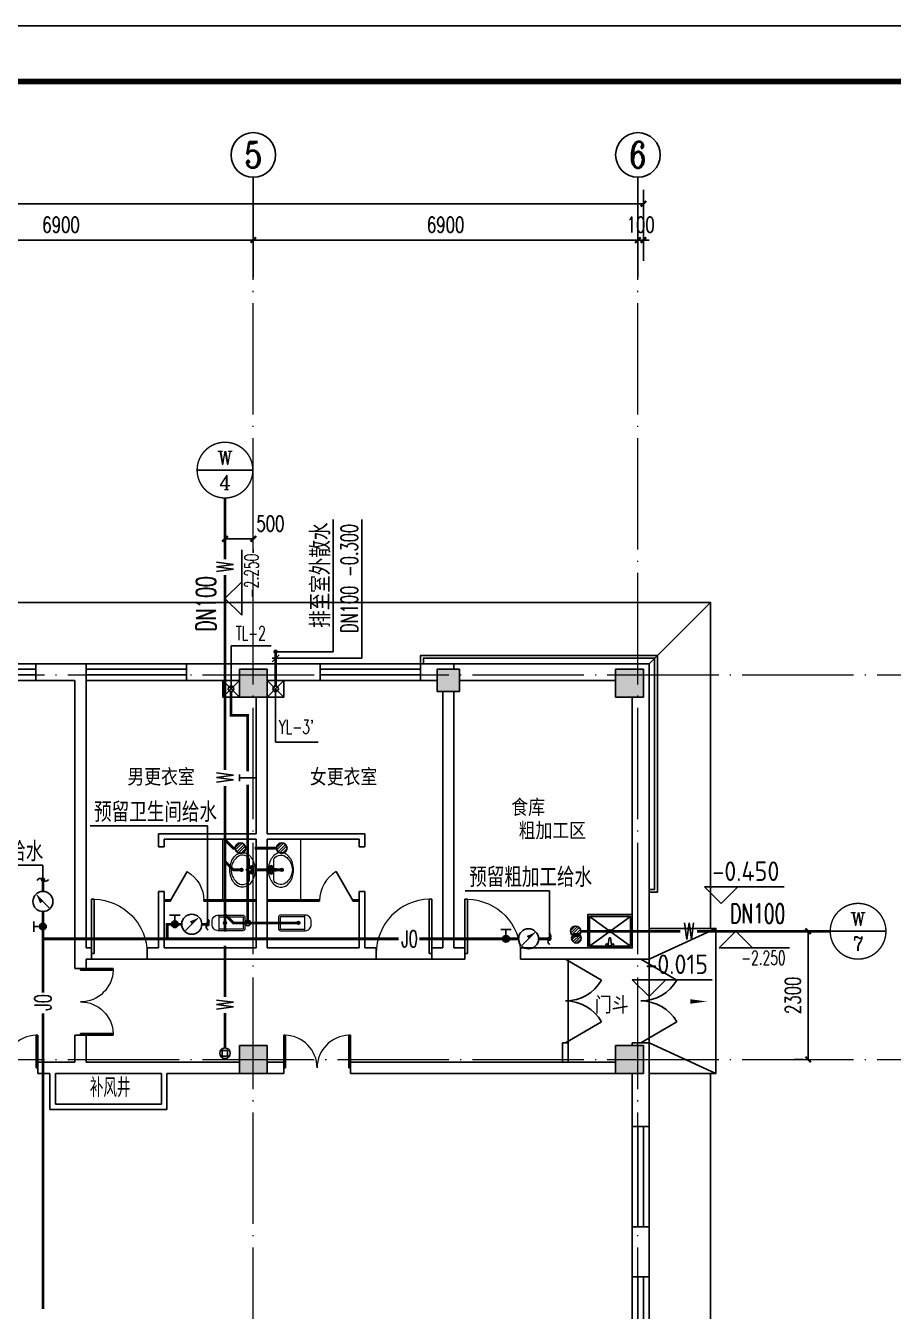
# Model space of a CAD drawing. Extents: x 1475400 to 1714963, y -629303 to -315532.
# Drawn here: x 1550274 to 1565841, y -377330 to -354266 of the extents above; entities that cross this region are included whole.
import ezdxf
from ezdxf.enums import TextEntityAlignment as Align

# ---------------------------------------------------------------- set-up
doc = ezdxf.new("R2010")
doc.units = 0
doc.header["$LTSCALE"] = 1000
doc.linetypes.add('DASH', pattern=[0.35, 0.25, -0.1])
doc.linetypes.add('DOTE', pattern=[2.42, 2, -0.2, 0.02, -0.2])
for name, color, linetype in [('A-ANNO-DIMS', 3, 'Continuous'), ('A-ANNO-IDEN', 3, 'Continuous'), ('A-ANNO-IDEN-LEVL', 3, 'Continuous'), ('A-ANNO-TXT', 7, 'Continuous'), ('AXIS', 3, 'Continuous'), ('AXIS_TEXT', 7, 'Continuous'), ('BTTK', 7, 'Continuous'), ('COLUMN', 255, 'Continuous'), ('DOOR_FIRE', 4, 'Continuous'), ('E2-楼梯、坡道', 52, 'Continuous'), ('EQUIP_市政自来水', 7, 'Continuous'), ('LATRINE', 8, 'Continuous'), ('P-ANNO-DIMS', 4, 'Continuous'), ('P-ANNO-IDEN', 3, 'Continuous'), ('P-ANNO-LEVL', 3, 'Continuous'), ('P-DOMS-EQPM', 4, 'Continuous'), ('P-DOMS-IDEN', 7, 'Continuous'), ('P-DOMS-PIPE', 2, 'DASH'), ('P-FLDR', 7, 'Continuous'), ('P-RAIN-IDEN', 171, 'Continuous'), ('P-RAIN-VPIP', 7, 'Continuous'), ('P-VENT-IDEN', 153, 'Continuous'), ('P-VENT-PIPE', 205, 'Continuous'), ('P-VENT-VPIP', 155, 'Continuous'), ('PIPE-市政自来水', 87, 'Continuous'), ('PUB_DIM', 3, 'Continuous'), ('PUB_HATCH', 8, 'Continuous'), ('PUB_TEXT', 7, 'Continuous'), ('PUB_TITLE', 4, 'Continuous'), ('TEXT_市政自来水', 7, 'Continuous'), ('VALVE_市政自来水', 7, 'Continuous'), ('WALL', 2, 'Continuous'), ('WALL-MOVE', 6, 'Continuous'), ('WINDOW', 4, 'Continuous'), ('建筑底图', 7, 'Continuous'), ('洁具', 253, 'Continuous')]:
    doc.layers.add(name, color=color, linetype=linetype)
for name, color, linetype, lineweight in [('DOTE', 8, 'DOTE', 9), ('LVTRY', 8, 'Continuous', 9), ('P-RAIN-PIPE', 4, 'Continuous', 50)]:
    doc.layers.add(name, color=color, linetype=linetype, lineweight=lineweight)
doc.layers.add('定位矩形', color=6, linetype='Continuous', plot=False)
doc.styles.add('_TCH_AXIS', font='COMPLEX', dxfattribs={"bigfont": 'GBCBIG'})
doc.styles.add('_TCH_DIM', font='SIMPLEX', dxfattribs={"bigfont": 'GBCBIG'})
doc.styles.add('_TWT_CIRCLE', font='COMPLEX', dxfattribs={"width": 1.1, "height": 3, "bigfont": 'HZTXT'})
doc.styles.add('_TWT_DIM_ELE', font='SIMPLEX', dxfattribs={"width": 0.8, "height": 3.5, "bigfont": 'HZTXT'})
doc.styles.add('_TWT_PIPEDN', font='SIMPLEX', dxfattribs={"width": 0.8, "height": 2.5, "bigfont": 'HZTXT'})
doc.styles.add('_TWT_PIPETEXT', font='SIMPLEX', dxfattribs={"width": 0.8, "height": 2.5, "bigfont": 'HZTXT'})
doc.styles.add('_TWT_SERIAL', font='COMPLEX', dxfattribs={"width": 0.8, "height": 3, "bigfont": 'HZTXT'})
doc.styles.add('A_DIM_T3', font='SIMPLEX', dxfattribs={"width": 0.7, "bigfont": 'HZ'})
doc.styles.add('COMPLEX', font='COMPLEX')
doc.styles.add('HZ(TK)', font='geniso.shx', dxfattribs={"width": 0.9, "bigfont": 'hztxt.shx'})
doc.styles.get("Standard").update_dxf_attribs({"font": 'geniso.shx', "bigfont": 'hztxt.shx'})
doc.dimstyles.new('_TCH_ARCH&&100', dxfattribs={"dimtxt": 280, "dimasz": 100, "dimexe": 250, "dimexo": 300, "dimgap": 135, "dimtad": 1, "dimdec": 0, "dimzin": 0, "dimdsep": 46, "dimtxsty": 'A_DIM_T3', "dimblk": 'ARCHTICK', "dimcen": 0.09, "dimclrt": 7, "dimazin": 2, "dimtfac": 1, "dimtdec": 0, "dimtix": 1, "dimtmove": 2, "dimatfit": 3, "dimfxl": 150, "dimtolj": 1, "dimtzin": 0, "dimarcsym": 0})
doc.dimstyles.new('_TWT_ARCH&&100', dxfattribs={"dimtxt": 280, "dimasz": 100, "dimexe": 250, "dimexo": 300, "dimgap": 135, "dimtad": 1, "dimdec": 0, "dimzin": 0, "dimdsep": 46, "dimtxsty": 'A_DIM_T3', "dimblk": 'ARCHTICK', "dimcen": 0.09, "dimclrt": 7, "dimazin": 2, "dimtfac": 1, "dimtdec": 0, "dimtix": 1, "dimtmove": 2, "dimatfit": 3, "dimfxl": 1, "dimtolj": 1, "dimtzin": 0, "dimarcsym": 0})

# ---------------------------------------------------------------- blocks, each defined once
blk = doc.blocks.new('_ArchTick')
at = {"color": 0, "linetype": 'ByBlock', "const_width": 0.4}
blk.add_lwpolyline([(-0.5, -0.5), (0.5, 0.5)], dxfattribs=at)
blk = doc.blocks.new('*D304')
at = {"layer": 'A-ANNO-DIMS', "color": 0, "lineweight": -2, "transparency": 16777216}
for p, q in [((885863, -276288), (885863, -275664)), ((892763, -276288), (892763, -275664)), ((885863, -275914), (892763, -275914))]:
    blk.add_line(p, q, dxfattribs=at)
at = {"layer": 'Defpoints', "color": 0, "transparency": 16777216}
for p in [(892763, -275914), (885863, -276588), (892763, -276588)]:
    blk.add_point(p, dxfattribs=at)
at = {"layer": 'A-ANNO-DIMS', "color": 0, "lineweight": -2, "transparency": 16777216, "xscale": 100, "yscale": 100, "zscale": 100, "rotation": 180}
blk.add_blockref('_ArchTick', (885863, -275914), dxfattribs=at)
at = {"layer": 'A-ANNO-DIMS', "color": 0, "lineweight": -2, "transparency": 16777216, "xscale": 100, "yscale": 100, "zscale": 100}
blk.add_blockref('_ArchTick', (892763, -275914), dxfattribs=at)
at = {"layer": 'A-ANNO-DIMS', "color": 7, "transparency": 16777216, "insert": (889313, -275639), "char_height": 280, "attachment_point": 5, "style": 'A_DIM_T3'}
blk.add_mtext('\\A1;6900', dxfattribs=at)
blk = doc.blocks.new('*D305')
at = {"layer": 'A-ANNO-DIMS', "color": 0, "lineweight": -2, "transparency": 16777216}
for p, q in [((892763, -276288), (892763, -275664)), ((899663, -276288), (899663, -275664)), ((892763, -275914), (899663, -275914))]:
    blk.add_line(p, q, dxfattribs=at)
at = {"layer": 'Defpoints', "color": 0, "transparency": 16777216}
for p in [(899663, -275914), (892763, -276588), (899663, -276588)]:
    blk.add_point(p, dxfattribs=at)
at = {"layer": 'A-ANNO-DIMS', "color": 0, "lineweight": -2, "transparency": 16777216, "xscale": 100, "yscale": 100, "zscale": 100, "rotation": 180}
blk.add_blockref('_ArchTick', (892763, -275914), dxfattribs=at)
at = {"layer": 'A-ANNO-DIMS', "color": 0, "lineweight": -2, "transparency": 16777216, "xscale": 100, "yscale": 100, "zscale": 100}
blk.add_blockref('_ArchTick', (899663, -275914), dxfattribs=at)
at = {"layer": 'A-ANNO-DIMS', "color": 7, "transparency": 16777216, "insert": (896213, -275639), "char_height": 280, "attachment_point": 5, "style": 'A_DIM_T3'}
blk.add_mtext('\\A1;6900', dxfattribs=at)
blk = doc.blocks.new('*D306')
at = {"layer": 'A-ANNO-DIMS', "color": 0, "lineweight": -2, "transparency": 16777216}
for p, q in [((899663, -276288), (899663, -275664)), ((899763, -276288), (899763, -275664)), ((899663, -275914), (899563, -275914)), ((899663, -275914), (899763, -275914)), ((899763, -275914), (899863, -275914))]:
    blk.add_line(p, q, dxfattribs=at)
at = {"layer": 'Defpoints', "color": 0, "transparency": 16777216}
for p in [(899763, -275914), (899663, -276588), (899763, -276588)]:
    blk.add_point(p, dxfattribs=at)
at = {"layer": 'A-ANNO-DIMS', "color": 0, "lineweight": -2, "transparency": 16777216, "xscale": 100, "yscale": 100, "zscale": 100}
blk.add_blockref('_ArchTick', (899663, -275914), dxfattribs=at)
at = {"layer": 'A-ANNO-DIMS', "color": 0, "lineweight": -2, "transparency": 16777216, "xscale": 100, "yscale": 100, "zscale": 100, "rotation": 180}
blk.add_blockref('_ArchTick', (899763, -275914), dxfattribs=at)
at = {"layer": 'A-ANNO-DIMS', "color": 7, "transparency": 16777216, "insert": (899713, -275639), "char_height": 280, "attachment_point": 5, "style": 'A_DIM_T3'}
blk.add_mtext('\\A1;100', dxfattribs=at)
blk = doc.blocks.new('*D316')
at = {"layer": 'Defpoints', "color": 0, "transparency": 16777216}
for p in [(899763, -275262), (862963, -276588), (899763, -276588)]:
    blk.add_point(p, dxfattribs=at)
at = {"layer": 'PUB_DIM', "color": 0, "lineweight": -2, "transparency": 16777216}
for p, q in [((862963, -276288), (862963, -275012)), ((899763, -276288), (899763, -275012)), ((862963, -275262), (899763, -275262))]:
    blk.add_line(p, q, dxfattribs=at)
at = {"layer": 'PUB_DIM', "color": 0, "lineweight": -2, "transparency": 16777216, "xscale": 100, "yscale": 100, "zscale": 100, "rotation": 180}
blk.add_blockref('_ArchTick', (862963, -275262), dxfattribs=at)
at = {"layer": 'PUB_DIM', "color": 0, "lineweight": -2, "transparency": 16777216, "xscale": 100, "yscale": 100, "zscale": 100}
blk.add_blockref('_ArchTick', (899763, -275262), dxfattribs=at)
at = {"layer": 'PUB_DIM', "color": 7, "transparency": 16777216, "insert": (881363, -274987), "char_height": 280, "attachment_point": 5, "style": 'A_DIM_T3'}
blk.add_mtext('\\A1;36800', dxfattribs=at)
blk = doc.blocks.new('$DorLib2D$00000231')
at = {"color": 0}
for p, q in [((-0.5, 0), (-0.25, 0.433)), ((0.5, 0), (0.25, 0.433))]:
    blk.add_line(p, q, dxfattribs=at)
for centre, start, end in [((-0.5, 0), 0, 60), ((0.5, 0), 120, 180)]:
    blk.add_arc(centre, 0.5, start, end, dxfattribs=at)
blk = doc.blocks.new('$DorLib2D$00000001')
for p, q in [((0.45, 0.975), (0.5, 0.975)), ((0.45, 0), (0.45, 0.975)), ((0.5, 0), (0.5, 0.975)), ((0.5, 0), (0.45, 0))]:
    blk.add_line(p, q)
at = {"lineweight": 13}
blk.add_arc((0.475, 0), 0.975, 91.4693, 180, dxfattribs=at)
blk = doc.blocks.new('$DorLib2D$00000002')
for p, q in [((-0.5, 0), (-0.5, 0.4875)), ((-0.475, 0.4875), (-0.5, 0.4875)), ((-0.475, 0), (-0.475, 0.4875)), ((0.475, 0), (0.475, 0.4875)), ((0.475, 0.4875), (0.5, 0.4875)), ((0.5, 0), (0.5, 0.4875)), ((-0.5, 0), (-0.475, 0)), ((0.5, 0), (0.475, 0))]:
    blk.add_line(p, q)
at = {"lineweight": 13}
for centre, start, end in [((-0.4875, 0), 0, 88.53072), ((0.4875, 0), 91.46928, 180)]:
    blk.add_arc(centre, 0.4875, start, end, dxfattribs=at)
blk = doc.blocks.new('$lvtry$00000196')
at = {"color": 0}
for points in [[(219, -385, 0.106486), (289, -308, 0.130324), (310, -225, 0.130324), (289, -143, 0.106486), (219, -66, 0.084172), (123, -18, 0.073176), (0, 0, 0.073176), (-123, -18, 0.084172), (-219, -66, 0.106486), (-289, -143, 0.130324), (-310, -225, 0.130324), (-289, -308, 0.106486), (-219, -385, 0.084172), (-123, -433, 0.073176), (0, -451, 0.073176), (123, -433, 0.084172)], [(-22, -44), (-17, -142, 1), (21, -142), (26, -44, 0.493794)]]:
    blk.add_lwpolyline(points, format="xyb", close=True, dxfattribs=at)
for points in [[(-218, -329, -0.467303), (-199, -103, -0.154885), (-179, -96), (-17, -96, -0.154885)], [(21, -96), (183, -96, -0.154885), (203, -103, -0.467303), (222, -329, -0.210278), (2, -430, -0.210278), (-218, -329, -0.467303)]]:
    blk.add_lwpolyline(points, format="xyb", dxfattribs=at)
for points in [[(-52, -25), (56, -25)], [(-52, -78), (-20, -78)], [(24, -78), (56, -78)]]:
    blk.add_lwpolyline(points, dxfattribs=at)
for centre, radius in [((-52, -52), 19.4), ((-52, -52), 12.6), ((2, -241), 19.7), ((2, -241), 14.7), ((56, -52), 19.4), ((56, -52), 12.6)]:
    blk.add_circle(centre, radius, dxfattribs=at)
for centre, start, end in [((-52, -52), 90, 270), ((56, -52), 270, 90)]:
    blk.add_arc(centre, 26.5, start, end, dxfattribs=at)
for p in [(2, -62), (2, -241)]:
    blk.add_point(p, dxfattribs=at)
blk = doc.blocks.new('$TCHSYS$APDOOR2D')
blk.add_line((0.5, 0), (0, 0.866))
at = {"lineweight": 13}
blk.add_arc((0.5, 0), 1, 120, 180, dxfattribs=at)
blk = doc.blocks.new('$lvtry$00000201')
at = {"color": 0}
for p, q in [((100, -30, 0), (-100, -30, 0)), ((110, -470, 0), (110, -40, 0)), ((140, -470, 0), (-140, -470, 0))]:
    blk.add_line(p, q, dxfattribs=at)
at = {"color": 0, "elevation": 0}
blk.add_lwpolyline([(140, -40, 0.414214), (100, 0), (-100, 0, 0.414214), (-140, -40), (-140, -480, 0.414214), (-30, -590), (30, -590, 0.414214), (140, -480)], format="xyb", close=True, dxfattribs=at)
blk.add_lwpolyline([(-110, -40), (-110, -470)], dxfattribs=at)
at = {"color": 0}
blk.add_circle((0, -359, 0), 20, dxfattribs=at)
for centre, start, end in [((-100, -40, 0), 90, 180), ((100, -40, 0), 0, 90)]:
    blk.add_arc(centre, 10, start, end, dxfattribs=at)
for p in [(0, 0, 0), (0, -359, 0)]:
    blk.add_point(p, dxfattribs=at)
blk = doc.blocks.new('$WINLIB2D$00000001')
at = {"color": 0}
for points in [[(-0.5, 0.5), (-0.5, -0.5)], [(-0.5, 0.5), (0.5, 0.5)], [(0.5, -0.5), (0.5, 0.5)], [(0.5, 0.167), (-0.5, 0.167)], [(0.5, -0.167), (-0.5, -0.167)], [(-0.5, -0.5), (0.5, -0.5)]]:
    blk.add_lwpolyline(points, dxfattribs=at)
blk = doc.blocks.new('_AXISO')
blk.add_circle((0, 0), 0.5)
at = {"layer": 'AXIS_TEXT', "style": 'COMPLEX', "width": 1.041667}
blk.add_attdef('A', text='', height=0.56, dxfattribs=at).set_placement((-0.25, -0.28), (0.25, -0.28), align=Align.FIT)
blk = doc.blocks.new('$plan$00002809')
at = {"layer": '洁具'}
for p, q in [((33, -33), (380, -285)), ((33, -567), (33, -33)), ((33, -33), (767, -33)), ((420, -285), (767, -33)), ((767, -33), (767, -567)), ((33, -567), (380, -315)), ((383, -300), (417, -300)), ((400, -317), (400, -283)), ((420, -315), (767, -567)), ((767, -567), (33, -567))]:
    blk.add_line(p, q, dxfattribs=at)
blk.add_lwpolyline([(0, -600), (0, 0), (800, 0), (800, -600)], close=True, dxfattribs=at)
for radius in [25, 16.7]:
    blk.add_circle((400, -300), radius, dxfattribs=at)
blk = doc.blocks.new('$TwtSys$00000141')
for p, q in [((-94, 8), (-10, 92)), ((-94, 8), (-10, 92)), ((-87, -35), (35, 87)), ((-87, -35), (35, 87)), ((-66, -66), (66, 66)), ((-66, -66), (66, 66)), ((-32, -87), (88, 33)), ((-32, -87), (88, 33)), ((11, -92), (92, -11)), ((11, -92), (92, -11))]:
    blk.add_line(p, q)
blk.add_circle((0, 0), 94)
blk.add_circle((0, 0), 94)
blk = doc.blocks.new('vhtemplate_2019年新竖式图框_A1')
at = {"layer": 'PUB_TITLE', "color": 7}
blk.add_lwpolyline([(0, 594), (841, 594), (841, 0), (0, 0)], close=True, dxfattribs=at)
at = {"layer": 'PUB_TITLE', "const_width": 1}
blk.add_lwpolyline([(25, 10), (831, 10), (831, 584), (25, 584)], close=True, dxfattribs=at)
at = {"layer": 'BTTK', "color": 4, "style": 'HZ(TK)', "width": 0.9}
for tag, p in [('合作单位_001', (795.83, 509.44)), ('建设单位_001', (795.85, 207.44)), ('工程名称_001', (795.62, 174.44)), ('子项名称_001', (805.71, 157.94)), ('图纸名称_001', (795.45, 138.94))]:
    blk.add_attdef(tag, p, '', height=3.5, dxfattribs=at)
for tag, p in [('注册证书号', (808.5, 279)), ('注册印章号', (808.5, 271)), ('设计号', (806, 193)), ('图别', (789.75, 34)), ('图号', (822.25, 34)), ('版本号', (789.75, 26)), ('日期', (822.25, 26))]:
    blk.add_attdef(tag, text='', height=3.5, dxfattribs=at).set_placement(p, align=Align.MIDDLE)
blk = doc.blocks.new('$TwtSys$00000147')
blk.add_circle((0, 0, 0), 25)
blk = doc.blocks.new('$TwtSys$00000136')
at = {"elevation": 0}
blk.add_lwpolyline([(-51, 45), (51, 45), (51, -49), (-51, -49)], close=True, dxfattribs=at)
blk.add_circle((0, 0, 0), 93.8)
blk = doc.blocks.new('*D367')
at = {"layer": 'Defpoints', "color": 0, "transparency": 16777216}
for p in [(1553850, -363362), (1554358, -363362), (1554358, -363472)]:
    blk.add_point(p, dxfattribs=at)
at = {"layer": 'P-ANNO-DIMS', "color": 0, "lineweight": -2, "transparency": 16777216}
for p, q in [((1553850, -363472), (1554358, -363472)), ((1553850, -363662), (1553850, -363722)), ((1554358, -363662), (1554358, -363722))]:
    blk.add_line(p, q, dxfattribs=at)
at = {"layer": 'P-ANNO-DIMS', "color": 0, "lineweight": -2, "transparency": 16777216, "xscale": 100, "yscale": 100, "zscale": 100, "rotation": 180}
blk.add_blockref('_ArchTick', (1553850, -363472), dxfattribs=at)
at = {"layer": 'P-ANNO-DIMS', "color": 0, "lineweight": -2, "transparency": 16777216, "xscale": 100, "yscale": 100, "zscale": 100}
blk.add_blockref('_ArchTick', (1554358, -363472), dxfattribs=at)
at = {"layer": 'P-ANNO-DIMS', "color": 7, "transparency": 16777216, "insert": (1554665, -363197), "char_height": 280, "attachment_point": 5, "style": 'A_DIM_T3'}
blk.add_mtext('\\A1;500', dxfattribs=at)
blk = doc.blocks.new('$VALVE$00000497')
for p, q in [((78, 138), (-78, 138)), ((0, 50), (0, 138))]:
    blk.add_line(p, q)
at = {"const_width": 49.6}
blk.add_lwpolyline([(25, 0, 1), (-25, 0, 1)], format="xyb", close=True, dxfattribs=at)
blk.add_circle((0, 0), 50)
blk = doc.blocks.new('$VALVE$00000742')
blk.add_line((-93, -93), (93, 93))
blk.add_lwpolyline([(93, 93, 0, 50, 0), (-13, 22, 50, 50, 0)], format="xyseb")
blk.add_circle((0, 0), 150)
for p in [(-150, 0), (150, 0)]:
    blk.add_point(p)
blk = doc.blocks.new('$TwtSys$00000132')
at = {"elevation": 0}
blk.add_lwpolyline([(7, -101, -0.575183), (0, 0, 0.604745), (-11, 101, 16.924828)], format="xyb", dxfattribs=at)
blk = doc.blocks.new('*D654')
at = {"layer": 'Defpoints', "color": 0, "transparency": 16777216}
for p in [(1564313, -370512), (1564532, -370512), (1564532, -372812)]:
    blk.add_point(p, dxfattribs=at)
at = {"layer": 'P-ANNO-DIMS', "color": 0, "lineweight": -2, "transparency": 16777216}
for p, q in [((1564232, -370512), (1564063, -370512)), ((1564313, -372812), (1564313, -370512)), ((1564232, -372812), (1564063, -372812))]:
    blk.add_line(p, q, dxfattribs=at)
at = {"layer": 'P-ANNO-DIMS', "color": 0, "lineweight": -2, "transparency": 16777216, "xscale": 100, "yscale": 100, "zscale": 100}
for p, rotation in [((1564313, -370512), 90), ((1564313, -372812), 270)]:
    blk.add_blockref('_ArchTick', p, dxfattribs=dict(at, rotation=rotation))
at = {"layer": 'P-ANNO-DIMS', "color": 7, "transparency": 16777216, "insert": (1564038, -371662), "char_height": 280, "attachment_point": 5, "rotation": 90, "style": 'A_DIM_T3'}
blk.add_mtext('\\A1;2300', dxfattribs=at)
blk = doc.blocks.new('sadsdfc')
at = {"layer": 'PUB_HATCH'}
for points in [[(893013.1, -284114.6), (893013.1, -283614.6), (892513.1, -283614.6), (892513.1, -284114.6)], [(896463.1, -284014.6), (896463.1, -283614.6), (896063.1, -283614.6), (896063.1, -284014.6)], [(899763.1, -284114.6), (899763.1, -283614.6), (899263.1, -283614.6), (899263.1, -284114.6)], [(893013.1, -290864.6), (893013.1, -290364.6), (892513.1, -290364.6), (892513.1, -290864.6)], [(899763.1, -290864.6), (899763.1, -290364.6), (899263.1, -290364.6), (899263.1, -290864.6)]]:
    blk.add_hatch(color=256, dxfattribs=at).paths.add_polyline_path(points)
blk.add_line((899863.1, -283514.6), (900963.1, -282414.6))
for points in [[(882676.1, -282414.6), (900963.1, -282414.6), (900963.1, -288264.6)], [(899863.1, -287614.2), (900013.1, -287614.2), (900013.1, -283364.6), (899863.1, -283364.6), (895763.5, -283364.6), (895763.5, -283514.6)], [(899863.1, -287564.2), (899963.1, -287564.2), (899963.1, -283414.6), (899863.1, -283414.6), (895813.5, -283414.6), (895813.5, -283514.6)], [(899863.1, -288814.6), (901063.1, -288264.6)], [(899863.1, -290314.6), (901063.1, -290864.6)], [(900963.1, -290864.6), (900963.1, -319814.6)]]:
    blk.add_lwpolyline(points)
at = {"layer": 'A-ANNO-IDEN'}
blk.add_lwpolyline([(900149.6, -289574.1, 0, 0, 0), (900904.5, -289574.1, 0, 80, 0), (900604.5, -289574.1, 0, 0, 0)], format="xyseb", dxfattribs=at)
at = {"layer": 'A-ANNO-IDEN-LEVL'}
for p, q in [((901155.8, -287817.2), (900855.8, -287517.2)), ((900855.8, -287517.2), (902289.8, -287517.2)), ((901155.8, -287817.2), (901455.8, -287517.2)), ((899863.1, -289486.5), (899563.1, -289186.5)), ((899563.1, -289186.5), (900997.1, -289186.5)), ((899863.1, -289486.5), (900163.1, -289186.5))]:
    blk.add_line(p, q, dxfattribs=at)
at = {"layer": 'AXIS'}
for p, q in [((892763.1, -276588.1), (892763.1, -274786.1)), ((899663.1, -276588.1), (899663.1, -274786.1))]:
    blk.add_line(p, q, dxfattribs=at)
at = {"layer": 'COLUMN'}
for p, q in [((893013.1, -283614.6), (892513.1, -283614.6)), ((892513.1, -283614.6), (892513.1, -284114.6)), ((893013.1, -284114.6), (893013.1, -283614.6)), ((896463.1, -283614.6), (896063.1, -283614.6)), ((896063.1, -283614.6), (896063.1, -284014.6)), ((896463.1, -284014.6), (896463.1, -283614.6)), ((899763.1, -283614.6), (899263.1, -283614.6)), ((899263.1, -283614.6), (899263.1, -284114.6)), ((899763.1, -284114.6), (899763.1, -283614.6)), ((892513.1, -284114.6), (893013.1, -284114.6)), ((896063.1, -284014.6), (896463.1, -284014.6)), ((899263.1, -284114.6), (899763.1, -284114.6)), ((893013.1, -290364.6), (892513.1, -290364.6)), ((892513.1, -290364.6), (892513.1, -290864.6)), ((893013.1, -290864.6), (893013.1, -290364.6)), ((899763.1, -290364.6), (899263.1, -290364.6)), ((899263.1, -290364.6), (899263.1, -290864.6)), ((899763.1, -290864.6), (899763.1, -290364.6)), ((892513.1, -290864.6), (893013.1, -290864.6)), ((899263.1, -290864.6), (899763.1, -290864.6))]:
    blk.add_line(p, q, dxfattribs=at)
at = {"layer": 'DOTE'}
for p, q in [((892763.1, -322606.2), (892763.1, -276588.1)), ((899663.1, -322606.2), (899663.1, -276588.1)), ((857973.7, -283714.6), (908177.1, -283714.6)), ((857973.7, -290614.6), (908177.1, -290614.6))]:
    blk.add_line(p, q, dxfattribs=at)
at = {"layer": 'E2-楼梯、坡道'}
blk.add_lwpolyline([(899863.1, -290864.6), (901063.1, -290864.6), (901063.1, -288264.6), (899863.1, -288264.6)], dxfattribs=at)
at = {"layer": 'LATRINE', "color": 8}
for p, q in [((891275.3, -287752.1), (891163.1, -287752.1)), ((891163.1, -287777.1), (891275.3, -287777.1)), ((891275.3, -287777.1), (891275.3, -287752.1)), ((892813.1, -287752.1), (891875.3, -287752.1)), ((891875.3, -287752.1), (891875.3, -287777.1)), ((891875.3, -287777.1), (892813.1, -287777.1)), ((893951, -287752.1), (893013.1, -287752.1)), ((893013.1, -287777.1), (893951, -287777.1)), ((894663.1, -287752.1), (894551, -287752.1)), ((894551, -287752.1), (894551, -287777.1)), ((894551, -287777.1), (894663.1, -287777.1))]:
    blk.add_line(p, q, dxfattribs=at)
at = {"layer": 'LATRINE'}
for p, q in [((892813.1, -287777.1), (892813.1, -287752.1)), ((893013.1, -287752.1), (893013.1, -287777.1)), ((893951, -287777.1), (893951, -287752.1))]:
    blk.add_line(p, q, dxfattribs=at)
at = {"layer": 'LVTRY', "color": 8}
for points in [[(892813.1, -286664.6), (892813.1, -287764.6), (892213.1, -287764.6), (892213.1, -286664.6)], [(893013.1, -286664.6), (893013.1, -287764.6), (893613.1, -287764.6), (893613.1, -286664.6)]]:
    blk.add_lwpolyline(points, close=True, dxfattribs=at)
at = {"layer": 'WALL'}
for p, q in [((889663.1, -283514.6), (888863.1, -283514.6)), ((888863.1, -283514.6), (888863.1, -283814.6)), ((889763.1, -283514.6), (889663.1, -283514.6)), ((889763.1, -283814.6), (889763.1, -283514.6)), ((892763.1, -283514.6), (891563.1, -283514.6)), ((891563.1, -283514.6), (891563.1, -283814.6)), ((893963.1, -283514.6), (892763.1, -283514.6)), ((893963.1, -283814.6), (893963.1, -283514.6)), ((896263.1, -283514.6), (895763.1, -283514.6)), ((895763.1, -283514.6), (895763.1, -283814.6)), ((896363.1, -283514.6), (896263.1, -283514.6)), ((896363.1, -283614.6), (896363.1, -283514.6)), ((899863.1, -283514.6), (896363.1, -283514.6)), ((899863.1, -288714.6), (899863.1, -283514.6)), ((888863.1, -283814.6), (889563.1, -283814.6)), ((889563.1, -283814.6), (889563.1, -288714.6)), ((889763.1, -283814.6), (889763.1, -288614.6)), ((891563.1, -283814.6), (892513.1, -283814.6)), ((893013.1, -283814.6), (893963.1, -283814.6)), ((895763.1, -283814.6), (896063.1, -283814.6)), ((896263.1, -283714.6), (896263.1, -283714.6)), ((896313.1, -283714.6), (896313.1, -283714.6)), ((896363.1, -283714.6), (896363.1, -283714.6)), ((899263.1, -283814.6), (896463.1, -283814.6)), ((892813.1, -284114.6), (892813.1, -286564.6)), ((893013.1, -284114.6), (893013.1, -286564.6)), ((896163.1, -284014.6), (896163.1, -288614.6)), ((896363.1, -284014.6), (896363.1, -288614.6)), ((899563.1, -288614.6), (899563.1, -284114.6)), ((891063.1, -286564.6), (891063.1, -286799.8)), ((892813.1, -286564.6), (891063.1, -286564.6)), ((891163.1, -286799.8), (891163.1, -286664.6)), ((892813.1, -286664.6), (891163.1, -286664.6)), ((892813.1, -286664.6), (892813.1, -288614.6)), ((893013.1, -286564.6), (894763.1, -286564.6)), ((893013.1, -286664.6), (893013.1, -288614.6)), ((893013.1, -286664.6), (894663.1, -286664.6)), ((894663.1, -286664.6), (894663.1, -286799.8)), ((894763.1, -286799.8), (894763.1, -286564.6)), ((891063.1, -286799.8), (891163.1, -286799.8)), ((894663.1, -286799.8), (894763.1, -286799.8)), ((891163.1, -287599.8), (891063.1, -287599.8)), ((891063.1, -287599.8), (891063.1, -287764.6)), ((891163.1, -287764.6), (891163.1, -287599.8)), ((894763.1, -287599.8), (894663.1, -287599.8)), ((894663.1, -287599.8), (894663.1, -287764.6)), ((894763.1, -287764.6), (894763.1, -287599.8)), ((891063.1, -287764.6), (891063.1, -288614.6)), ((891163.1, -287764.6), (891163.1, -288614.6)), ((894663.1, -287764.6), (894663.1, -288614.6)), ((894763.1, -287764.6), (894763.1, -288614.6)), ((889563.1, -288714.6), (889563.1, -288981.6)), ((889858.4, -288614.6), (889763.1, -288614.6)), ((889858.4, -288814.6), (889858.4, -288614.6)), ((891063.1, -288614.6), (890858.4, -288614.6)), ((890858.4, -288614.6), (890858.4, -288814.6)), ((892813.1, -288614.6), (891163.1, -288614.6)), ((894663.1, -288614.6), (893013.1, -288614.6)), ((894967.9, -288614.6), (894763.1, -288614.6)), ((894967.9, -288814.6), (894967.9, -288614.6)), ((896163.1, -288614.6), (895967.9, -288614.6)), ((895967.9, -288614.6), (895967.9, -288814.6)), ((896558.4, -288614.6), (896363.1, -288614.6)), ((896558.4, -288814.6), (896558.4, -288614.6)), ((898363.1, -288614.6), (897558.4, -288614.6)), ((897558.4, -288614.6), (897558.4, -288814.6)), ((899563.1, -288614.6), (898363.1, -288614.6)), ((899863.1, -288814.6), (899863.1, -288714.6)), ((889563.1, -288981.6), (889763.1, -288981.6)), ((889763.1, -288814.6), (889858.4, -288814.6)), ((889763.1, -288981.6), (889763.1, -288814.6)), ((890858.4, -288814.6), (891113.1, -288814.6)), ((892913.1, -288814.6), (891113.1, -288814.6)), ((894713.1, -288814.6), (892913.1, -288814.6)), ((894713.1, -288814.6), (894967.9, -288814.6)), ((895967.9, -288814.6), (896263.1, -288814.6)), ((896263.1, -288814.6), (896558.4, -288814.6)), ((897558.4, -288814.6), (898363.1, -288814.6)), ((899563.1, -288814.6), (898363.1, -288814.6)), ((899563.1, -288814.6), (899863.1, -288814.6)), ((889763.1, -290181.6), (889563.1, -290181.6)), ((889563.1, -290181.6), (889563.1, -290664.6)), ((889763.1, -290664.6), (889763.1, -290181.6)), ((899863.1, -290314.6), (899563.1, -290314.6)), ((899563.1, -290314.6), (899563.1, -290364.6)), ((899863.1, -290614.6), (899863.1, -290314.6)), ((889163.1, -290664.6), (888894.9, -290664.6)), ((888894.9, -290664.6), (888894.9, -290864.6)), ((889563.1, -290664.6), (889163.1, -290664.6)), ((891163.3, -290664.6), (889763.1, -290664.6)), ((892513.1, -290664.6), (891163.3, -290664.6)), ((893308, -290664.6), (893013.1, -290664.6)), ((893308, -290864.6), (893308, -290664.6)), ((898363.1, -290664.6), (894508, -290664.6)), ((894508, -290664.6), (894508, -290864.6)), ((899263.1, -290664.6), (898363.1, -290664.6)), ((899863.1, -291814.6), (899863.1, -290614.6)), ((888894.9, -290864.6), (889113.1, -290864.6)), ((889113.1, -290864.6), (889113.1, -291514.6)), ((889663.1, -290864.6), (889213.1, -290864.6)), ((889213.1, -290864.6), (889213.1, -291414.6)), ((891113.3, -290864.6), (889663.1, -290864.6)), ((891113.3, -290864.6), (891113.3, -291414.6)), ((892513.1, -290864.6), (891213.3, -290864.6)), ((891213.3, -290864.6), (891213.3, -291514.6)), ((893013.1, -290864.6), (893308, -290864.6)), ((894508, -290864.6), (898363.1, -290864.6)), ((899263.1, -290864.6), (898363.1, -290864.6)), ((899563.1, -290864.6), (899563.1, -291814.6)), ((891213.3, -291514.6), (889113.1, -291514.6)), ((891113.3, -291414.6), (889213.1, -291414.6)), ((899563.1, -291814.6), (899863.1, -291814.6)), ((899863.1, -293614.6), (899563.1, -293614.6)), ((899563.1, -293614.6), (899563.1, -294514.6)), ((899863.1, -294514.6), (899863.1, -293614.6)), ((899563.1, -294514.6), (899863.1, -294514.6))]:
    blk.add_line(p, q, dxfattribs=at)
at = {"layer": 'WALL-MOVE'}
for p, q in [((898313.1, -288814.6), (898413.1, -288814.6)), ((898413.1, -290314.6), (898313.1, -290314.6)), ((898313.1, -290314.6), (898313.1, -290664.6)), ((898413.1, -290664.6), (898413.1, -290314.6))]:
    blk.add_line(p, q, dxfattribs=at)
at = {"layer": 'WINDOW', "linetype": 'DASH'}
for p, q in [((891163.1, -286799.8), (891063.1, -286799.8)), ((894763.1, -286799.8), (894663.1, -286799.8)), ((891063.1, -287599.8), (891163.1, -287599.8)), ((894663.1, -287599.8), (894763.1, -287599.8))]:
    blk.add_line(p, q, dxfattribs=at)
at = {"layer": 'WINDOW'}
for p, q in [((890858.4, -288814.6), (889858.4, -288814.6)), ((895967.9, -288814.6), (894967.9, -288814.6)), ((898413.1, -288814.6), (898413.1, -290314.6)), ((899863.1, -290314.6), (899863.1, -288814.6))]:
    blk.add_line(p, q, dxfattribs=at)
at = {"layer": '洁具'}
for p, q in [((899149, -288430.5), (899128.2, -288553.2)), ((899169.9, -288430.5), (899149, -288430.5)), ((899190.7, -288553.2), (899169.9, -288430.5)), ((899190.7, -288573.7), (899128.2, -288573.7))]:
    blk.add_line(p, q, dxfattribs=at)
for centre in [(899107.4, -288563.4), (899211.5, -288563.4)]:
    blk.add_ellipse(centre, major_axis=(-20.8, 0), ratio=0.9817772, start_param=3.1415927, end_param=9.424778, dxfattribs=at)
at = {"layer": 'AXIS'}
ref = blk.add_blockref('_AXISO', (892763.1, -274386.1), dxfattribs=dict(at, xscale=800, yscale=800, zscale=800))
ref.add_attrib('A', '5', dxfattribs={"layer": 'AXIS_TEXT', "height": 465.9, "style": '_TCH_AXIS'}).set_placement((892607.8, -274619), (892918.5, -274619), align=Align.FIT)
ref = blk.add_blockref('_AXISO', (899663.1, -274386.1), dxfattribs=dict(at, xscale=800, yscale=800, zscale=800))
ref.add_attrib('A', '6', dxfattribs={"layer": 'AXIS_TEXT', "height": 465.9, "style": '_TCH_AXIS'}).set_placement((899507.8, -274619), (899818.5, -274619), align=Align.FIT)
at = {"layer": 'DOOR_FIRE', "xscale": -1200, "yscale": 1200, "zscale": 200, "rotation": 270}
blk.add_blockref('$DorLib2D$00000002', (889663.1, -289581.6), dxfattribs=at)
at = {"layer": 'DOOR_FIRE', "xscale": 1200, "yscale": 1200, "zscale": 200}
for p in [(888294.9, -290764.6), (893908, -290764.6)]:
    blk.add_blockref('$DorLib2D$00000002', p, dxfattribs=at)
at = {"layer": 'LATRINE', "color": 8, "yscale": 600, "zscale": 25}
for p, xscale in [((891575.3, -287764.6), -600), ((894251, -287764.6), 600)]:
    blk.add_blockref('$TCHSYS$APDOOR2D', p, dxfattribs=dict(at, xscale=xscale))
at = {"layer": 'LVTRY', "color": 8, "xscale": -1, "rotation": 270}
for name, p in [('$lvtry$00000196', (892793.1, -287214.6)), ('$lvtry$00000201', (892613.1, -288164.6))]:
    blk.add_blockref(name, p, dxfattribs=at)
at = {"layer": 'LVTRY', "color": 8, "rotation": 90}
for name, p in [('$lvtry$00000196', (893033.1, -287214.6)), ('$lvtry$00000201', (893213.1, -288164.6))]:
    blk.add_blockref(name, p, dxfattribs=at)
at = {"layer": 'P-FLDR', "xscale": 0.8999999991, "yscale": 0.8999999991, "zscale": 0.8999999991, "rotation": 180}
blk.add_blockref('$TwtSys$00000141', (898559.5, -288441.2), dxfattribs=at)
at = {"layer": 'WINDOW'}
for name, p, xscale, yscale, zscale, rotation in [('$WINLIB2D$00000001', (887963.1, -283664.6), -1800, 300, -1800, 180), ('$WINLIB2D$00000001', (890663.1, -283664.6), -1800, 300, -1800, 180), ('$WINLIB2D$00000001', (894863.1, -283664.6), 1800, 300, 1800, 180), ('$DorLib2D$00000231', (898363.1, -289564.6), 1500, 1500, 1500, 270), ('$DorLib2D$00000231', (899713.1, -289564.6), 1500, 1500, -1500, 270), ('$WINLIB2D$00000001', (899713.1, -292714.6), 1800, 300, 1800, 90), ('$WINLIB2D$00000001', (899713.1, -295414.6), 1800, 300, 1800, 90)]:
    blk.add_blockref(name, p, dxfattribs=dict(at, xscale=xscale, yscale=yscale, zscale=zscale, rotation=rotation))
at = {"layer": 'WINDOW', "yscale": 1000}
for p, xscale, zscale in [((890358.4, -288714.6), -1000, 1000), ((895467.9, -288714.6), 1000, -1000), ((897058.4, -288714.6), -1000, 1000)]:
    blk.add_blockref('$DorLib2D$00000001', p, dxfattribs=dict(at, xscale=xscale, zscale=zscale))
at = {"layer": '洁具'}
blk.add_blockref('$plan$00002809', (898763.1, -288014.5), dxfattribs=at)
at = {"layer": 'A-ANNO-TXT', "color": 7}
for s, p in [('-0.450', (900999.5, -287412.2)), ('-0.015', (899797.6, -289081.5))]:
    blk.add_text(s, height=350, dxfattribs=at).set_placement(p)
at = {"layer": 'PUB_TEXT'}
for s, p in [('男更衣室', (890502.3, -285702.5)), ('女更衣室', (893777.9, -285702.5)), ('食库', (897391.3, -286248.1)), ('粗加工区', (897523, -286666.2)), ('门斗', (898890.6, -289791))]:
    blk.add_text(s, height=302.47, dxfattribs=at).set_placement(p)
at = {"layer": 'PUB_TEXT', "color": 7, "style": '_TCH_DIM'}
blk.add_text('补风井', height=337.59, dxfattribs=at).set_placement((889830.1, -291288.5))
at = {"layer": 'A-ANNO-DIMS'}
for p1, p2, picture, middle in [((885863.1, -276588.1), (892763.1, -276588.1), '*D304', (889313.1, -275639.5)), ((892763.1, -276588.1), (899663.1, -276588.1), '*D305', (896213.1, -275639.5)), ((899663.1, -276588.1), (899763.1, -276588.1), '*D306', (899713.1, -275639.5))]:
    dim = blk.add_aligned_dim(p1=p1, p2=p2, distance=673.6, dimstyle='_TCH_ARCH&&100', dxfattribs=at)
    dim.commit()
    dim.dimension.update_dxf_attribs({"geometry": picture, "text_midpoint": middle})
at = {"layer": 'PUB_DIM'}
dim = blk.add_aligned_dim(p1=(862963.1, -276588.1), p2=(899763.1, -276588.1), distance=1326.5, dimstyle='_TCH_ARCH&&100', dxfattribs=at)
dim.commit()
dim.dimension.update_dxf_attribs({"geometry": '*D316', "text_midpoint": (881363.1, -274986.6)})

msp = doc.modelspace()

# ---------------------------------------------------------------- hatches: boundary and pattern name
at = {"layer": 'P-DOMS-PIPE'}
for points in [[(1553999.7, -369020.8), (1553982, -369038.5), (1553989.3, -369045.8)], [(1553999.7, -369020.8), (1553999.7, -369045.8), (1553989.3, -369045.8)], [(1553999.7, -369410.3), (1553982, -369428), (1553989.3, -369435.3)], [(1553999.7, -369410.3), (1553999.7, -369435.3), (1553989.3, -369435.3)], [(1553999.7, -370362.2), (1553982, -370379.9), (1553989.3, -370387.2)], [(1553999.7, -370362.2), (1553999.7, -370387.2), (1553989.3, -370387.2)]]:
    msp.add_hatch(color=256, dxfattribs=at).paths.add_polyline_path(points)
at = {"layer": 'P-VENT-PIPE'}
for points in [[(1553958.3, -366636.6), (1553933.3, -366636.6), (1553933.3, -366661.6)], [(1553958.3, -366636.6), (1553958.3, -366661.6), (1553933.3, -366661.6)], [(1554258.3, -366636.6), (1554258.3, -366611.6), (1554283.3, -366611.6)], [(1554258.3, -366636.6), (1554283.3, -366636.6), (1554283.3, -366611.6)]]:
    msp.add_hatch(color=256, dxfattribs=at).paths.add_polyline_path(points)
at = {"layer": 'PIPE-市政自来水'}
for points in [[(1552813, -370386.7), (1552813, -370361.7), (1552788, -370361.7)], [(1552813, -370386.7), (1552788, -370386.7), (1552788, -370361.7)]]:
    msp.add_hatch(color=256, dxfattribs=at).paths.add_polyline_path(points)

# ---------------------------------------------------------------- linework, layer by layer
at = {"layer": 'P-ANNO-IDEN'}
for p, q in [((1553538, -368620.1), (1551431.4, -368620.1)), ((1553538, -370387.2), (1553538, -368620.1)), ((1550583.5, -369326.6), (1548314.5, -369326.6)), ((1550583.5, -369587.2), (1550583.5, -369326.6)), ((1559670.4, -369788.3), (1558161.8, -369788.3)), ((1559670.4, -370647.2), (1559670.4, -369788.3))]:
    msp.add_line(p, q, dxfattribs=at)
at = {"layer": 'P-ANNO-IDEN', "const_width": 40}
for points in [[(1550583.5, -369607.2, 1), (1550583.5, -369567.2, 1)], [(1553538, -370407.2, 1), (1553538, -370367.2, 1)], [(1559670.4, -370667.2, 1), (1559670.4, -370627.2, 1)]]:
    msp.add_lwpolyline(points, format="xyb", close=True, dxfattribs=at)
at = {"layer": 'P-ANNO-LEVL'}
for p, q in [((1554149.7, -364843), (1554149.7, -363667.3)), ((1553849.7, -364543), (1554149.7, -364243)), ((1553849.7, -364543), (1554149.7, -364843)), ((1563016.1, -370512.2), (1562716.1, -370812.2)), ((1563016.1, -370512.2), (1563316.1, -370812.2)), ((1562716.1, -370812.2), (1563979.9, -370812.2))]:
    msp.add_line(p, q, dxfattribs=at)
at = {"layer": 'P-DOMS-IDEN'}
for p, q in [((1554349.7, -362238.6), (1553349.7, -362238.6)), ((1565709.2, -370512.2), (1564709.2, -370512.2))]:
    msp.add_line(p, q, dxfattribs=at)
at = {"layer": 'P-DOMS-IDEN', "const_width": 25}
for points in [[(1554349.7, -362238.6, 1), (1553349.7, -362238.6, 1)], [(1565709.2, -370512.2, 1), (1564709.2, -370512.2, 1)]]:
    msp.add_lwpolyline(points, format="xyb", close=True, dxfattribs=at)
at = {"layer": 'P-DOMS-PIPE', "const_width": 50}
for points in [[(1553849.7, -363838.2), (1553849.7, -362738.6)], [(1553849.7, -367620.3), (1553849.7, -364121.1)], [(1553849.7, -368870.8), (1553849.7, -367903.2)], [(1553849.7, -369260.3), (1553849.7, -368870.8)], [(1553999.7, -369020.8), (1553849.7, -368870.8)], [(1553999.7, -369020.8), (1554033.6, -369020.8)], [(1554383.3, -369020.8), (1554775.3, -369020.8)], [(1553849.7, -370212.2), (1553849.7, -369260.3)], [(1553999.7, -369410.3), (1553849.7, -369260.3)], [(1553999.7, -369410.3), (1554122.3, -369410.3)], [(1554844.3, -369410.3), (1554383.3, -369410.3)], [(1553999.7, -370362.2), (1553849.7, -370212.2)], [(1553849.7, -370337.2), (1553849.7, -370212.2)], [(1553849.7, -370522.2), (1553849.7, -370387.2)], [(1553999.7, -370362.2), (1555141.9, -370362.2)], [(1560234.4, -370512.2), (1560733.3, -370512.2)], [(1560783.3, -370512.2), (1562018.7, -370512.2)], [(1562319.8, -370512.2), (1564709.2, -370512.2)], [(1553849.7, -371693.5), (1553849.7, -370772.2)], [(1553849.7, -372605.8), (1553849.7, -371976.4)]]:
    msp.add_lwpolyline(points, dxfattribs=at)
at = {"layer": 'P-RAIN-IDEN'}
for p, q in [((1555789.6, -365496.6), (1555789.6, -363126.6)), ((1556304.6, -365615.4), (1556304.6, -363126.6)), ((1554820.2, -365553.5), (1554696.4, -365677.2)), ((1554758.3, -365496.6), (1555789.6, -365496.6)), ((1554696.9, -365615.4), (1556304.6, -365615.4)), ((1554758.3, -366162.2), (1554758.3, -367119.2)), ((1554758.3, -367119.2), (1555522.2, -367119.2))]:
    msp.add_line(p, q, dxfattribs=at)
at = {"layer": 'P-RAIN-IDEN', "const_width": 40}
msp.add_lwpolyline([(1554738.3, -365496.6, -1), (1554778.3, -365496.6, -1)], format="xyb", close=True, dxfattribs=at)
at = {"layer": 'P-RAIN-PIPE', "const_width": 50}
msp.add_lwpolyline([(1554758.3, -366112.2), (1554758.3, -365496.6)], dxfattribs=at)
at = {"layer": 'P-RAIN-VPIP'}
msp.add_circle((1554758.3, -366162.2), 50, dxfattribs=at)
at = {"layer": 'P-VENT-IDEN'}
for p, q in [((1553958.3, -366162.2), (1553958.3, -365391.1)), ((1553958.3, -365391.1), (1554677.5, -365391.1))]:
    msp.add_line(p, q, dxfattribs=at)
at = {"layer": 'P-VENT-PIPE', "const_width": 50}
for points in [[(1553958.3, -366212.2), (1553958.3, -366636.6)], [(1553958.3, -366636.6), (1554258.3, -366636.6)], [(1554258.3, -366636.6), (1554258.3, -367643.2)], [(1554258.3, -367880.3), (1554258.3, -370362.2)]]:
    msp.add_lwpolyline(points, dxfattribs=at)
at = {"layer": 'P-VENT-VPIP'}
for centre in [(1553958.3, -366162.2), (1553958.3, -366162.2), (1554258.3, -370362.2)]:
    msp.add_circle(centre, 50, dxfattribs=at)
at = {"layer": 'PIPE-市政自来水', "const_width": 50}
for points in [[(1550583.4, -369797.4), (1550583.4, -369587.7)], [(1550583.4, -370647.2), (1550583.4, -370157.4)], [(1553073.7, -370386.7), (1552813, -370386.7)], [(1552813, -370386.7), (1552813, -370647.2)], [(1553538, -370386.7), (1553433.7, -370386.7)], [(1550583.4, -371612.2), (1550583.4, -370647.2)], [(1552813, -370647.2), (1550583.4, -370647.2)], [(1556963.6, -370647.2), (1552813, -370647.2)], [(1559116.6, -370647.2), (1557337.9, -370647.2)], [(1559670.4, -370647.2), (1559476.6, -370647.2)], [(1550583.4, -377291.3), (1550583.4, -371986.5)]]:
    msp.add_lwpolyline(points, dxfattribs=at)
at = {"layer": '定位矩形'}
for p, q in [((1553808.3, -366312.2), (1554108.3, -366012.2)), ((1553808.3, -366012.2), (1554108.3, -366312.2)), ((1554608.3, -366312.2), (1554908.3, -366012.2)), ((1554608.3, -366012.2), (1554908.3, -366312.2))]:
    msp.add_line(p, q, dxfattribs=at)
for points in [[(1553808.3, -366312.2), (1554108.3, -366312.2), (1554108.3, -366012.2), (1553808.3, -366012.2)], [(1554608.3, -366312.2), (1554908.3, -366312.2), (1554908.3, -366012.2), (1554608.3, -366012.2)]]:
    msp.add_lwpolyline(points, close=True, dxfattribs=at)

# ---------------------------------------------------------------- block references
at = {"xscale": 100.1, "yscale": 100.1, "zscale": 100.1}
msp.add_blockref('vhtemplate_2019年新竖式图框_A1', (1497262.7, -413725), dxfattribs=at)
at = {"layer": 'EQUIP_市政自来水'}
for p, rotation in [((1550583.4, -369587.7), 90), ((1553538, -370387.2), 180), ((1559670.4, -370647.2), 180)]:
    msp.add_blockref('$TwtSys$00000132', p, dxfattribs=dict(at, rotation=rotation))
at = {"layer": 'P-DOMS-EQPM', "yscale": -1}
for p in [(1554147.3, -369410.3), (1554869.3, -369410.3), (1553849.7, -370362.2), (1555166.9, -370362.2)]:
    msp.add_blockref('$TwtSys$00000147', p, dxfattribs=at)
at = {"layer": 'P-DOMS-EQPM'}
msp.add_blockref('$TwtSys$00000147', (1560758.3, -370512.2), dxfattribs=at)
at = {"layer": 'P-DOMS-EQPM', "rotation": 270}
msp.add_blockref('$TwtSys$00000136', (1553849.7, -372699.6), dxfattribs=at)
at = {"layer": 'P-FLDR'}
for p, rotation in [((1554127.6, -369020.8), 180.0000000000387), ((1554869.3, -369020.8), 180.0000000000375)]:
    msp.add_blockref('$TwtSys$00000141', p, dxfattribs=dict(at, rotation=rotation))
msp.add_blockref('$TwtSys$00000141', (1560140.4, -370512.2), dxfattribs=at)
at = {"layer": 'VALVE_市政自来水', "zscale": 1.2}
for name, p, xscale, yscale, rotation in [('$VALVE$00000742', (1550583.4, -369977.4), 1.2, 1.2, 90), ('$VALVE$00000497', (1550583.4, -370427.6), 1.2, 1.2, 90), ('$VALVE$00000497', (1552949.2, -370386.7), -1.2, -1.2, 180), ('$VALVE$00000742', (1553253.7, -370386.7), -1.2, -1.2, 180), ('$VALVE$00000497', (1558891.8, -370647.2), -1.2, -1.2, 180), ('$VALVE$00000742', (1559296.6, -370647.2), -1.2, -1.2, 180)]:
    msp.add_blockref(name, p, dxfattribs=dict(at, xscale=xscale, yscale=yscale, rotation=rotation))
at = {"layer": '建筑底图'}
msp.add_blockref('sadsdfc', (661595.2, -82197.6), dxfattribs=at)

# ---------------------------------------------------------------- texts
at = {"layer": 'P-ANNO-IDEN', "color": 7, "style": 'HZ(TK)', "width": 0.9}
msp.add_text('排至室外散水', height=350, rotation=90, dxfattribs=at).set_placement((1555739.5, -365069.5))
for s, p in [('预留卫生间给水', (1551501.4, -368550.1)), ('预留洗消间给水', (1548384.5, -369256.6)), ('预留粗加工给水', (1558231.8, -369718.3))]:
    msp.add_text(s, height=350, dxfattribs=at).set_placement(p)
at = {"layer": 'P-ANNO-LEVL', "color": 7, "style": '_TWT_DIM_ELE', "width": 0.64}
msp.add_text('-2.250', height=250, rotation=90, dxfattribs=at).set_placement((1554449.7, -364535.4))
msp.add_text('-2.250', height=250, dxfattribs=at).set_placement((1563111.8, -371112.2))
at = {"layer": 'P-DOMS-IDEN', "color": 7, "style": '_TWT_CIRCLE'}
for s, height, p, p2 in [('W', 241.6, (1553710.5, -362143.2), (1553988.9, -362143.2)), ('4', 254.9, (1553742.9, -362586.9), (1553956.5, -362586.9)), ('W', 241.6, (1565070, -370416.7), (1565348.4, -370416.7)), ('7', 258.7, (1565114.4, -370863.8), (1565304.1, -370863.8))]:
    msp.add_text(s, height=height, dxfattribs=at).set_placement(p, p2, align=Align.FIT)
at = {"layer": 'P-DOMS-IDEN', "width": 0.64}
for s, height, style, p in [('W', 300, '_TWT_PIPETEXT', (1553999.7, -364071.1)), ('DN100', 350, '_TWT_PIPEDN', (1553683.9, -365133)), ('W', 300, '_TWT_PIPETEXT', (1553999.7, -367853.2)), ('W', 300, '_TWT_PIPETEXT', (1553999.7, -371926.4))]:
    msp.add_text(s, height=height, rotation=90, dxfattribs=dict(at, style=style)).set_placement(p)
for s, height, style, p in [('DN100', 350, '_TWT_PIPEDN', (1562913.3, -370369.5)), ('W', 300, '_TWT_PIPETEXT', (1562077.8, -370662.2))]:
    msp.add_text(s, height=height, dxfattribs=dict(at, style=style)).set_placement(p)
at = {"layer": 'P-RAIN-IDEN', "color": 7, "style": '_TWT_PIPEDN', "width": 0.64}
for s, p in [('-0.300', (1556230.6, -364158.7)), ('DN100', (1556230.6, -365160.6))]:
    msp.add_text(s, height=300, rotation=90, dxfattribs=at).set_placement(p)
at = {"layer": 'P-RAIN-IDEN', "color": 7, "style": '_TWT_SERIAL', "width": 0.64}
msp.add_text("YL-3'", height=250, dxfattribs=at).set_placement((1554816.9, -366971.6))
at = {"layer": 'P-VENT-IDEN', "color": 7, "style": '_TWT_SERIAL', "width": 0.64}
msp.add_text('TL-2', height=250, dxfattribs=at).set_placement((1554040.9, -365291.1))
at = {"layer": 'P-VENT-IDEN', "style": '_TWT_PIPETEXT', "width": 0.64}
msp.add_text('T', height=300, rotation=90, dxfattribs=at).set_placement((1554408.3, -367825.8))
at = {"layer": 'TEXT_市政自来水', "style": '_TWT_PIPETEXT', "width": 0.64}
msp.add_text('J0', height=300, dxfattribs=at).set_placement((1557013.6, -370797.2))
msp.add_text('J0', height=300, rotation=90, dxfattribs=at).set_placement((1550733.4, -371936.5))

# ---------------------------------------------------------------- dimensions: what is measured, and where the dimension line sits
at = {"layer": 'P-ANNO-DIMS'}
dim = msp.add_linear_dim(base=(1554358.3, -363471.7), p1=(1553849.7, -363361.7), p2=(1554358.3, -363361.7), angle=0, text='500', dimstyle='_TWT_ARCH&&100', dxfattribs=at)
dim.commit()
dim.dimension.update_dxf_attribs({"geometry": '*D367', "text_midpoint": (1554665.3, -363196.7), "dimtype": 161})
dim = msp.add_aligned_dim(p1=(1564532.3, -372812.2), p2=(1564532.3, -370512.2), distance=219.3, dimstyle='_TWT_ARCH&&100', dxfattribs=at)
dim.commit()
dim.dimension.update_dxf_attribs({"geometry": '*D654', "text_midpoint": (1564038, -371662.2)})

doc.saveas('drawing.dxf')
